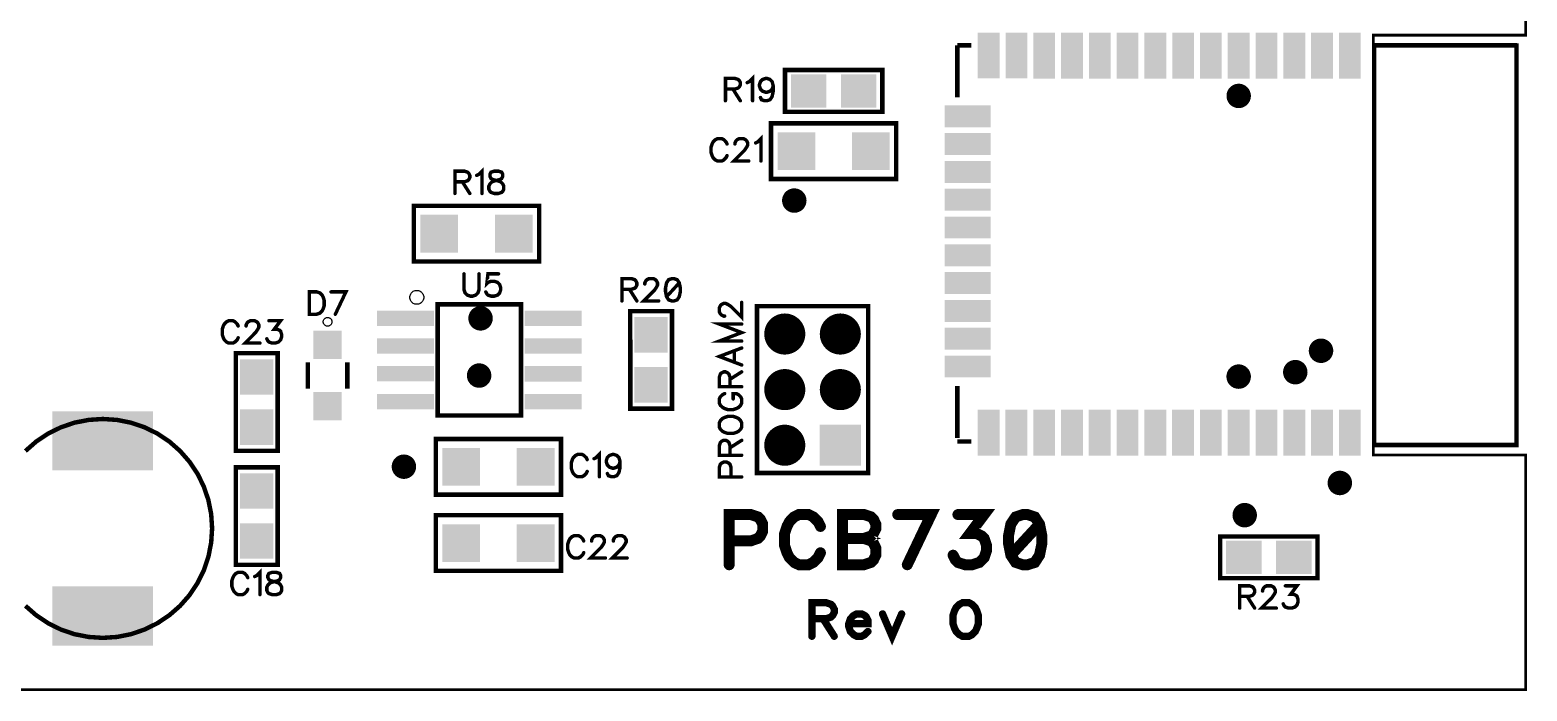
# Model space of a CAD drawing. Extents: x 0 to 5.24, y 0 to 4.77.
# Drawn here: x 2.544 to 5.239, y -0.003 to 1.186 of the extents above; entities that cross this region are included whole.
import ezdxf

# ---------------------------------------------------------------- set-up
doc = ezdxf.new("R2010")
doc.units = 0
doc.header["$MEASUREMENT"] = 0
for name, color, linetype in [('BOARD_OUTLINE', 21, 'Continuous'), ('TOP_MASK', 6, 'Continuous'), ('TOP_PASTE', 7, 'Continuous'), ('TOP_SILK', 3, 'Continuous')]:
    doc.layers.add(name, color=color, linetype=linetype)

msp = doc.modelspace()

# ---------------------------------------------------------------- linework, layer by layer
at = {"layer": 'BOARD_OUTLINE', "linetype": 'Continuous', "const_width": 0.005}
msp.add_lwpolyline([(0, 0), (5.236, 0), (5.236, 0.422), (4.962, 0.422), (4.962, 1.177), (5.236, 1.177), (5.236, 4.764), (0, 4.764), (0, 0)], dxfattribs=at)
at = {"layer": 'TOP_MASK', "linetype": 'Continuous'}
for points, const_width in [([(4.7086, 1.0678, 1), (4.7305, 1.0678, 1), (4.7086, 1.0678, 1)], 0.022), ([(3.9088, 0.8796, 1), (3.9308, 0.8796, 1), (3.9088, 0.8796, 1)], 0.022), ([(3.3442, 0.6678, 1), (3.3662, 0.6678, 1), (3.3442, 0.6678, 1)], 0.022), ([(3.8842, 0.6396, 1), (3.9211, 0.6396, 1), (3.8842, 0.6396, 1)], 0.037), ([(3.9842, 0.6396, 1), (4.0211, 0.6396, 1), (3.9842, 0.6396, 1)], 0.037), ([(4.8567, 0.6095, 1), (4.8787, 0.6095, 1), (4.8567, 0.6095, 1)], 0.022), ([(4.8104, 0.571, 1), (4.8324, 0.571, 1), (4.8104, 0.571, 1)], 0.022), ([(3.3416, 0.5649, 1), (3.3636, 0.5649, 1), (3.3416, 0.5649, 1)], 0.022), ([(3.8842, 0.5396, 1), (3.9211, 0.5396, 1), (3.8842, 0.5396, 1)], 0.037), ([(3.9842, 0.5396, 1), (4.0211, 0.5396, 1), (3.9842, 0.5396, 1)], 0.037), ([(4.7085, 0.563, 1), (4.7305, 0.563, 1), (4.7085, 0.563, 1)], 0.022), ([(3.8842, 0.4396, 1), (3.9211, 0.4396, 1), (3.8842, 0.4396, 1)], 0.037), ([(3.2063, 0.401, 1), (3.2282, 0.401, 1), (3.2063, 0.401, 1)], 0.022), ([(4.8906, 0.3717, 1), (4.9126, 0.3717, 1), (4.8906, 0.3717, 1)], 0.022), ([(4.7194, 0.3138, 1), (4.7414, 0.3138, 1), (4.7194, 0.3138, 1)], 0.022)]:
    msp.add_lwpolyline(points, format="xyb", dxfattribs=dict(at, const_width=const_width))
at = {"layer": 'TOP_MASK'}
for points in [[(4.2499, 1.1818), (4.2892, 1.1818), (4.2499, 1.0992), (4.2892, 1.0992)], [(4.2999, 1.1818), (4.3392, 1.1818), (4.2999, 1.0992), (4.3392, 1.0992)], [(4.3499, 1.1818), (4.3892, 1.1818), (4.3499, 1.0991), (4.3892, 1.0991)], [(4.3999, 1.1818), (4.4392, 1.1818), (4.3999, 1.0991), (4.4392, 1.0991)], [(4.4499, 1.1818), (4.4892, 1.1818), (4.4499, 1.0991), (4.4892, 1.0991)], [(4.4999, 1.1818), (4.5392, 1.1818), (4.4999, 1.0991), (4.5392, 1.0991)], [(4.5499, 1.1818), (4.5892, 1.1818), (4.5499, 1.0991), (4.5892, 1.0991)], [(4.5999, 1.1818), (4.6392, 1.1818), (4.5999, 1.0991), (4.6392, 1.0991)], [(4.6499, 1.1818), (4.6892, 1.1818), (4.6499, 1.0991), (4.6892, 1.0991)], [(4.6999, 1.1818), (4.7392, 1.1818), (4.6999, 1.0991), (4.7392, 1.0991)], [(4.7499, 1.1818), (4.7892, 1.1818), (4.7499, 1.0991), (4.7892, 1.0991)], [(4.7999, 1.1818), (4.8392, 1.1818), (4.7999, 1.0991), (4.8392, 1.0991)], [(4.8499, 1.1818), (4.8892, 1.1818), (4.8499, 1.0991), (4.8892, 1.0991)], [(4.8999, 1.1814), (4.9392, 1.1814), (4.8999, 1.0987), (4.9392, 1.0987)], [(3.9136, 1.1068), (3.9776, 1.1068), (3.9136, 1.0468), (3.9776, 1.0468)], [(4.0036, 1.1068), (4.0676, 1.1068), (4.0036, 1.0468), (4.0676, 1.0468)], [(4.1907, 1.0509), (4.2734, 1.0509), (4.1907, 1.0115), (4.2734, 1.0115)], [(3.8896, 1.0025), (3.9576, 1.0025), (3.8896, 0.9345), (3.9576, 0.9345)], [(4.0236, 1.0025), (4.0916, 1.0025), (4.0236, 0.9345), (4.0916, 0.9345)], [(4.1907, 1.0009), (4.2734, 1.0009), (4.1907, 0.9615), (4.2734, 0.9615)], [(4.1907, 0.9509), (4.2734, 0.9509), (4.1907, 0.9115), (4.2734, 0.9115)], [(4.1907, 0.9009), (4.2734, 0.9009), (4.1907, 0.8615), (4.2734, 0.8615)], [(3.2469, 0.8542), (3.3148, 0.8542), (3.2469, 0.7862), (3.3148, 0.7862)], [(3.3809, 0.8542), (3.4488, 0.8542), (3.3809, 0.7862), (3.4488, 0.7862)], [(4.1907, 0.8509), (4.2734, 0.8509), (4.1907, 0.8115), (4.2734, 0.8115)], [(4.1907, 0.8009), (4.2734, 0.8009), (4.1907, 0.7615), (4.2734, 0.7615)], [(4.1907, 0.7509), (4.2734, 0.7509), (4.1907, 0.7115), (4.2734, 0.7115)], [(4.1907, 0.7009), (4.2734, 0.7009), (4.1907, 0.6615), (4.2734, 0.6615)], [(3.1689, 0.6818), (3.2713, 0.6818), (3.1689, 0.6543), (3.2713, 0.6543)], [(3.4347, 0.6818), (3.537, 0.6818), (3.4347, 0.6542), (3.537, 0.6542)], [(3.6322, 0.67), (3.6922, 0.67), (3.6322, 0.6061), (3.6922, 0.6061)], [(4.1907, 0.6509), (4.2734, 0.6509), (4.1907, 0.6115), (4.2734, 0.6115)], [(3.0544, 0.6459), (3.1055, 0.6459), (3.0544, 0.5947), (3.1055, 0.5947)], [(3.1689, 0.6318), (3.2713, 0.6318), (3.1689, 0.6043), (3.2713, 0.6043)], [(3.4347, 0.6318), (3.537, 0.6318), (3.4347, 0.6042), (3.537, 0.6042)], [(2.9225, 0.5943), (2.9824, 0.5943), (2.9225, 0.5303), (2.9824, 0.5303)], [(4.1907, 0.6009), (4.2734, 0.6009), (4.1907, 0.5615), (4.2734, 0.5615)], [(3.1689, 0.5818), (3.2713, 0.5818), (3.1689, 0.5543), (3.2713, 0.5543)], [(3.4347, 0.5818), (3.537, 0.5818), (3.4347, 0.5542), (3.537, 0.5542)], [(3.6322, 0.58), (3.6922, 0.58), (3.6322, 0.5161), (3.6922, 0.5161)], [(3.0544, 0.5356), (3.1055, 0.5356), (3.0544, 0.4844), (3.1055, 0.4844)], [(3.1689, 0.5318), (3.2713, 0.5318), (3.1689, 0.5043), (3.2713, 0.5043)], [(3.4347, 0.5318), (3.537, 0.5318), (3.4347, 0.5042), (3.537, 0.5042)], [(2.5847, 0.5006), (2.7658, 0.5006), (2.5847, 0.3943), (2.7658, 0.3943)], [(2.9225, 0.5043), (2.9824, 0.5043), (2.9225, 0.4403), (2.9824, 0.4403)], [(4.2498, 0.5038), (4.2892, 0.5038), (4.2498, 0.4211), (4.2892, 0.4211)], [(4.2998, 0.5038), (4.3392, 0.5038), (4.2998, 0.4211), (4.3392, 0.4211)], [(4.3498, 0.5038), (4.3892, 0.5038), (4.3498, 0.4211), (4.3892, 0.4211)], [(4.3998, 0.5038), (4.4392, 0.5038), (4.3998, 0.4211), (4.4392, 0.4211)], [(4.4498, 0.5038), (4.4892, 0.5038), (4.4498, 0.4211), (4.4892, 0.4211)], [(4.4998, 0.5038), (4.5392, 0.5038), (4.4998, 0.4211), (4.5392, 0.4211)], [(4.5498, 0.5038), (4.5892, 0.5038), (4.5498, 0.4211), (4.5892, 0.4211)], [(4.5998, 0.5038), (4.6392, 0.5038), (4.5998, 0.4211), (4.6392, 0.4211)], [(4.6498, 0.5038), (4.6892, 0.5038), (4.6498, 0.4211), (4.6892, 0.4211)], [(4.6998, 0.5038), (4.7392, 0.5038), (4.6998, 0.4211), (4.7392, 0.4211)], [(4.7498, 0.5038), (4.7892, 0.5038), (4.7498, 0.4211), (4.7892, 0.4211)], [(4.7998, 0.5038), (4.8392, 0.5038), (4.7998, 0.4211), (4.8392, 0.4211)], [(4.8498, 0.5038), (4.8892, 0.5037), (4.8498, 0.4211), (4.8892, 0.4211)], [(4.8998, 0.5037), (4.9392, 0.5037), (4.8998, 0.4211), (4.9392, 0.4211)], [(3.9657, 0.4765), (4.0396, 0.4765), (3.9657, 0.4026), (4.0396, 0.4026)], [(3.2863, 0.4346), (3.3543, 0.4346), (3.2863, 0.3667), (3.3543, 0.3667)], [(3.4203, 0.4346), (3.4883, 0.4346), (3.4203, 0.3667), (3.4883, 0.3667)], [(2.9225, 0.3892), (2.9824, 0.3892), (2.9225, 0.3253), (2.9824, 0.3253)], [(2.9225, 0.2992), (2.9824, 0.2992), (2.9225, 0.2353), (2.9824, 0.2353)], [(3.2863, 0.2976), (3.3543, 0.2976), (3.2863, 0.2297), (3.3543, 0.2297)], [(3.4203, 0.2976), (3.4883, 0.2976), (3.4203, 0.2297), (3.4883, 0.2297)], [(4.6969, 0.2679), (4.7609, 0.2679), (4.6969, 0.208), (4.7609, 0.208)], [(4.7869, 0.2679), (4.8509, 0.2679), (4.7869, 0.208), (4.8509, 0.208)], [(2.5847, 0.1856), (2.7658, 0.1856), (2.5847, 0.0793), (2.7658, 0.0793)]]:
    msp.add_solid(points, dxfattribs=at)
at = {"layer": 'TOP_PASTE'}
for points in [[(4.2538, 1.1779), (4.2853, 1.1779), (4.2538, 1.1031), (4.2853, 1.1031)], [(4.3038, 1.1779), (4.3353, 1.1779), (4.3038, 1.1031), (4.3353, 1.1031)], [(4.3538, 1.1779), (4.3853, 1.1779), (4.3538, 1.1031), (4.3853, 1.1031)], [(4.4038, 1.1779), (4.4353, 1.1779), (4.4038, 1.1031), (4.4353, 1.1031)], [(4.4538, 1.1779), (4.4853, 1.1779), (4.4538, 1.1031), (4.4853, 1.1031)], [(4.5038, 1.1779), (4.5353, 1.1779), (4.5038, 1.1031), (4.5353, 1.1031)], [(4.5538, 1.1779), (4.5853, 1.1779), (4.5538, 1.1031), (4.5853, 1.1031)], [(4.6038, 1.1779), (4.6353, 1.1779), (4.6038, 1.1031), (4.6353, 1.1031)], [(4.6538, 1.1779), (4.6853, 1.1779), (4.6538, 1.1031), (4.6853, 1.1031)], [(4.7038, 1.1779), (4.7353, 1.1779), (4.7038, 1.1031), (4.7353, 1.1031)], [(4.7538, 1.1779), (4.7853, 1.1779), (4.7538, 1.1031), (4.7853, 1.103)], [(4.8038, 1.1778), (4.8353, 1.1778), (4.8038, 1.103), (4.8353, 1.103)], [(4.8538, 1.1778), (4.8853, 1.1778), (4.8538, 1.103), (4.8853, 1.103)], [(4.9038, 1.1774), (4.9353, 1.1774), (4.9038, 1.1026), (4.9353, 1.1026)], [(3.9176, 1.1028), (3.9736, 1.1028), (3.9176, 1.0508), (3.9736, 1.0508)], [(4.0076, 1.1028), (4.0636, 1.1028), (4.0076, 1.0508), (4.0636, 1.0508)], [(4.1947, 1.047), (4.2695, 1.047), (4.1947, 1.0155), (4.2695, 1.0155)], [(3.8936, 0.9985), (3.9536, 0.9985), (3.8936, 0.9385), (3.9536, 0.9385)], [(4.0276, 0.9985), (4.0876, 0.9985), (4.0276, 0.9385), (4.0876, 0.9385)], [(4.1946, 0.997), (4.2694, 0.997), (4.1946, 0.9655), (4.2694, 0.9655)], [(4.1946, 0.947), (4.2694, 0.947), (4.1946, 0.9155), (4.2694, 0.9155)], [(4.1946, 0.897), (4.2694, 0.897), (4.1946, 0.8655), (4.2694, 0.8655)], [(3.2508, 0.8502), (3.3109, 0.8502), (3.2508, 0.7902), (3.3109, 0.7902)], [(3.3848, 0.8502), (3.4449, 0.8502), (3.3848, 0.7902), (3.4449, 0.7902)], [(4.1946, 0.847), (4.2694, 0.847), (4.1946, 0.8155), (4.2694, 0.8155)], [(4.1946, 0.797), (4.2694, 0.797), (4.1946, 0.7655), (4.2694, 0.7655)], [(4.1946, 0.747), (4.2694, 0.747), (4.1946, 0.7155), (4.2694, 0.7155)], [(3.1729, 0.6779), (3.2673, 0.6779), (3.1729, 0.6582), (3.2673, 0.6582)], [(3.4386, 0.6779), (3.5331, 0.6779), (3.4386, 0.6582), (3.5331, 0.6582)], [(4.1946, 0.697), (4.2694, 0.697), (4.1946, 0.6655), (4.2694, 0.6655)], [(3.6362, 0.6661), (3.6882, 0.6661), (3.6362, 0.61), (3.6882, 0.61)], [(4.1946, 0.647), (4.2694, 0.647), (4.1946, 0.6155), (4.2694, 0.6155)], [(3.0583, 0.6419), (3.1016, 0.6419), (3.0583, 0.5986), (3.1016, 0.5986)], [(3.1729, 0.6279), (3.2673, 0.6279), (3.1728, 0.6082), (3.2673, 0.6082)], [(3.4386, 0.6279), (3.5331, 0.6279), (3.4386, 0.6082), (3.5331, 0.6082)], [(4.1946, 0.597), (4.2694, 0.597), (4.1946, 0.5655), (4.2694, 0.5655)], [(2.9264, 0.5903), (2.9785, 0.5903), (2.9264, 0.5343), (2.9785, 0.5343)], [(3.1728, 0.5779), (3.2673, 0.5779), (3.1728, 0.5582), (3.2673, 0.5582)], [(3.4386, 0.5779), (3.5331, 0.5779), (3.4386, 0.5582), (3.5331, 0.5582)], [(3.6362, 0.5761), (3.6882, 0.5761), (3.6362, 0.52), (3.6882, 0.52)], [(3.0583, 0.5317), (3.1016, 0.5317), (3.0583, 0.4884), (3.1016, 0.4884)], [(3.1728, 0.5279), (3.2673, 0.5279), (3.1728, 0.5082), (3.2673, 0.5082)], [(3.4386, 0.5279), (3.5331, 0.5279), (3.4386, 0.5082), (3.5331, 0.5082)], [(2.5887, 0.4967), (2.7619, 0.4967), (2.5887, 0.3982), (2.7619, 0.3982)], [(2.9264, 0.5003), (2.9785, 0.5003), (2.9264, 0.4443), (2.9785, 0.4443)], [(4.2538, 0.4999), (4.2853, 0.4999), (4.2538, 0.4251), (4.2853, 0.4251)], [(4.3038, 0.4999), (4.3353, 0.4999), (4.3038, 0.4251), (4.3353, 0.4251)], [(4.3538, 0.4999), (4.3853, 0.4999), (4.3538, 0.4251), (4.3853, 0.4251)], [(4.4038, 0.4999), (4.4353, 0.4999), (4.4038, 0.4251), (4.4353, 0.425)], [(4.4538, 0.4998), (4.4853, 0.4998), (4.4538, 0.425), (4.4853, 0.425)], [(4.5038, 0.4998), (4.5353, 0.4998), (4.5038, 0.425), (4.5353, 0.425)], [(4.5538, 0.4998), (4.5853, 0.4998), (4.5538, 0.425), (4.5853, 0.425)], [(4.6038, 0.4998), (4.6353, 0.4998), (4.6038, 0.425), (4.6353, 0.425)], [(4.6538, 0.4998), (4.6853, 0.4998), (4.6538, 0.425), (4.6853, 0.425)], [(4.7038, 0.4998), (4.7353, 0.4998), (4.7038, 0.425), (4.7353, 0.425)], [(4.7538, 0.4998), (4.7853, 0.4998), (4.7538, 0.425), (4.7853, 0.425)], [(4.8038, 0.4998), (4.8353, 0.4998), (4.8038, 0.425), (4.8353, 0.425)], [(4.8538, 0.4998), (4.8853, 0.4998), (4.8538, 0.425), (4.8853, 0.425)], [(4.9038, 0.4998), (4.9353, 0.4998), (4.9038, 0.425), (4.9353, 0.425)], [(3.2903, 0.4307), (3.3503, 0.4307), (3.2903, 0.3706), (3.3503, 0.3706)], [(3.4243, 0.4307), (3.4843, 0.4307), (3.4243, 0.3706), (3.4843, 0.3706)], [(2.9264, 0.3853), (2.9785, 0.3853), (2.9264, 0.3292), (2.9785, 0.3292)], [(2.9264, 0.2953), (2.9785, 0.2953), (2.9264, 0.2392), (2.9785, 0.2392)], [(3.2903, 0.2937), (3.3503, 0.2937), (3.2903, 0.2336), (3.3503, 0.2336)], [(3.4243, 0.2937), (3.4843, 0.2937), (3.4243, 0.2336), (3.4843, 0.2336)], [(4.7009, 0.264), (4.7569, 0.264), (4.7009, 0.2119), (4.7569, 0.2119)], [(4.7909, 0.264), (4.8469, 0.264), (4.7909, 0.2119), (4.8469, 0.2119)], [(2.5887, 0.1817), (2.7619, 0.1817), (2.5887, 0.0833), (2.7619, 0.0833)]]:
    msp.add_solid(points, dxfattribs=at)
at = {"layer": 'TOP_SILK', "linetype": 'Continuous'}
for points, const_width in [([(4.2383, 1.1588), (4.2133, 1.1588)], 0.008), ([(4.2133, 1.1588), (4.2133, 1.0651)], 0.008), ([(5.2195, 1.1587), (4.9632, 1.1588), (4.9632, 0.4401), (5.2195, 0.44), (5.2195, 1.1587)], 0.008), ([(3.835, 1.0916), (3.8389, 1.0936), (3.8446, 1.0993), (3.8446, 1.0591)], 0.0062), ([(4.0782, 1.0392), (4.0782, 1.1144), (3.903, 1.1144), (3.903, 1.0392), (4.0782, 1.0392)], 0.008), ([(3.7959, 1.0802), (3.8131, 1.0802), (3.8189, 1.0821), (3.8208, 1.084), (3.8227, 1.0878), (3.8227, 1.0917), (3.8208, 1.0955), (3.8189, 1.0974), (3.8131, 1.0993), (3.7959, 1.0993), (3.7959, 1.0591)], 0.0062), ([(3.8093, 1.0802), (3.8227, 1.0591)], 0.0062), ([(3.8819, 1.0859), (3.8799, 1.0802), (3.8761, 1.0763), (3.8704, 1.0744), (3.8685, 1.0744), (3.8627, 1.0763), (3.8589, 1.0802), (3.857, 1.0859), (3.857, 1.0878), (3.8589, 1.0936), (3.8627, 1.0974), (3.8685, 1.0993), (3.8704, 1.0993), (3.8761, 1.0974), (3.8799, 1.0936), (3.8819, 1.0859), (3.8819, 1.0763), (3.8799, 1.0668), (3.8761, 1.061), (3.8704, 1.0591), (3.8666, 1.0591), (3.8608, 1.061), (3.8589, 1.0649)], 0.0062), ([(3.8502, 0.9833), (3.8541, 0.9852), (3.8598, 0.991), (3.8598, 0.9508)], 0.0062), ([(4.1033, 0.9184), (4.1033, 1.0186), (3.8779, 1.0186), (3.8779, 0.9184), (4.1033, 0.9184)], 0.008), ([(3.7987, 0.9814), (3.7968, 0.9852), (3.793, 0.9891), (3.7892, 0.991), (3.7815, 0.991), (3.7777, 0.9891), (3.7739, 0.9852), (3.7719, 0.9814), (3.77, 0.9757), (3.77, 0.9661), (3.7719, 0.9604), (3.7739, 0.9565), (3.7777, 0.9527), (3.7815, 0.9508), (3.7892, 0.9508), (3.793, 0.9527), (3.7968, 0.9566), (3.7987, 0.9604)], 0.0062), ([(3.813, 0.9814), (3.813, 0.9833), (3.8149, 0.9871), (3.8168, 0.989), (3.8207, 0.991), (3.8283, 0.991), (3.8321, 0.989), (3.834, 0.9871), (3.836, 0.9833), (3.836, 0.9795), (3.834, 0.9757), (3.8302, 0.9699), (3.8111, 0.9508), (3.8379, 0.9508)], 0.0062), ([(3.309, 0.9134), (3.3262, 0.9134), (3.332, 0.9153), (3.3339, 0.9172), (3.3358, 0.9211), (3.3358, 0.9249), (3.3339, 0.9287), (3.332, 0.9306), (3.3262, 0.9325), (3.309, 0.9325), (3.309, 0.8924)], 0.0062), ([(3.3224, 0.9134), (3.3358, 0.8924)], 0.0062), ([(3.3482, 0.9249), (3.352, 0.9268), (3.3578, 0.9325), (3.3578, 0.8924)], 0.0062), ([(3.3797, 0.9325), (3.374, 0.9306), (3.372, 0.9268), (3.372, 0.923), (3.374, 0.9191), (3.3778, 0.9172), (3.3854, 0.9153), (3.3912, 0.9134), (3.395, 0.9096), (3.3969, 0.9058), (3.3969, 0.9), (3.395, 0.8962), (3.3931, 0.8943), (3.3873, 0.8924), (3.3797, 0.8924), (3.374, 0.8943), (3.372, 0.8962), (3.3701, 0.9), (3.3701, 0.9058), (3.372, 0.9096), (3.3759, 0.9134), (3.3816, 0.9153), (3.3892, 0.9172), (3.3931, 0.9191), (3.395, 0.923), (3.395, 0.9268), (3.3931, 0.9306), (3.3873, 0.9325), (3.3797, 0.9325)], 0.0062), ([(3.4605, 0.7701), (3.4605, 0.8703), (3.2352, 0.8703), (3.2352, 0.7701), (3.4605, 0.7701)], 0.008), ([(3.3255, 0.7479), (3.3255, 0.7192), (3.3274, 0.7135), (3.3312, 0.7096), (3.337, 0.7077), (3.3408, 0.7077), (3.3465, 0.7096), (3.3504, 0.7134), (3.3523, 0.7192), (3.3523, 0.7479)], 0.0062), ([(3.3876, 0.7478), (3.3685, 0.7478), (3.3666, 0.7306), (3.3685, 0.7325), (3.3742, 0.7345), (3.3799, 0.7345), (3.3857, 0.7325), (3.3895, 0.7287), (3.3914, 0.723), (3.3914, 0.7192), (3.3895, 0.7134), (3.3857, 0.7096), (3.3799, 0.7077), (3.3742, 0.7077), (3.3685, 0.7096), (3.3666, 0.7115), (3.3646, 0.7153)], 0.0062), ([(3.6097, 0.7201), (3.6269, 0.7201), (3.6326, 0.722), (3.6346, 0.7239), (3.6365, 0.7277), (3.6365, 0.7316), (3.6346, 0.7354), (3.6326, 0.7373), (3.6269, 0.7392), (3.6097, 0.7392), (3.6097, 0.6991)], 0.0062), ([(3.6508, 0.7296), (3.6508, 0.7316), (3.6527, 0.7354), (3.6546, 0.7373), (3.6584, 0.7392), (3.6661, 0.7392), (3.6699, 0.7373), (3.6718, 0.7354), (3.6737, 0.7316), (3.6737, 0.7277), (3.6718, 0.7239), (3.668, 0.7182), (3.6488, 0.6991), (3.6756, 0.6991)], 0.0062), ([(3.6995, 0.7392), (3.6937, 0.7373), (3.6899, 0.7316), (3.688, 0.722), (3.688, 0.7163), (3.6899, 0.7067), (3.6937, 0.701), (3.6995, 0.6991), (3.7033, 0.6991), (3.709, 0.701), (3.7128, 0.7067), (3.7148, 0.7163), (3.7148, 0.722), (3.7128, 0.7316), (3.709, 0.7373), (3.7033, 0.7392), (3.6995, 0.7392)], 0.0062), ([(3.7128, 0.7316), (3.6899, 0.7067)], 0.0062), ([(3.047, 0.7154), (3.047, 0.6752), (3.0604, 0.6752), (3.0661, 0.6772), (3.07, 0.681), (3.0719, 0.6848), (3.0738, 0.6905), (3.0738, 0.7001), (3.0719, 0.7059), (3.07, 0.7097), (3.0661, 0.7135), (3.0604, 0.7154), (3.047, 0.7154)], 0.0062), ([(3.0938, 0.6752), (3.1129, 0.7154), (3.0861, 0.7154)], 0.0062), ([(3.6231, 0.7201), (3.6365, 0.6991)], 0.0062), ([(3.278, 0.693), (3.278, 0.493), (3.4279, 0.493), (3.428, 0.693), (3.278, 0.693)], 0.008), ([(3.6247, 0.5054), (3.6998, 0.5054), (3.6998, 0.6807), (3.6246, 0.6807), (3.6247, 0.5054)], 0.008), ([(3.7945, 0.6718), (3.7926, 0.6718), (3.7888, 0.6737), (3.7869, 0.6756), (3.785, 0.6794), (3.785, 0.6871), (3.7869, 0.6909), (3.7888, 0.6928), (3.7926, 0.6947), (3.7964, 0.6947), (3.8003, 0.6928), (3.806, 0.689), (3.8251, 0.6698), (3.8251, 0.6966)], 0.0062), ([(3.8527, 0.3896), (4.0527, 0.3896), (4.0527, 0.6896), (3.8527, 0.6896), (3.8527, 0.3896)], 0.008), ([(2.919, 0.654), (2.9171, 0.6578), (2.9133, 0.6616), (2.9095, 0.6635), (2.9018, 0.6635), (2.898, 0.6616), (2.8942, 0.6578), (2.8922, 0.654), (2.8903, 0.6482), (2.8903, 0.6386), (2.8922, 0.6329), (2.8942, 0.6291), (2.898, 0.6253), (2.9018, 0.6233), (2.9095, 0.6233), (2.9133, 0.6253), (2.9171, 0.6291), (2.919, 0.6329)], 0.0062), ([(2.9333, 0.6539), (2.9333, 0.6558), (2.9352, 0.6597), (2.9371, 0.6616), (2.941, 0.6635), (2.9486, 0.6635), (2.9524, 0.6616), (2.9543, 0.6597), (2.9562, 0.6558), (2.9562, 0.652), (2.9543, 0.6482), (2.9505, 0.6425), (2.9314, 0.6233), (2.9582, 0.6233)], 0.0062), ([(2.9743, 0.6635), (2.9954, 0.6635), (2.9839, 0.6482), (2.9896, 0.6482), (2.9935, 0.6463), (2.9954, 0.6444), (2.9973, 0.6386), (2.9973, 0.6348), (2.9954, 0.6291), (2.9915, 0.6252), (2.9858, 0.6233), (2.9801, 0.6233), (2.9743, 0.6252), (2.9724, 0.6272), (2.9705, 0.631)], 0.0062), ([(3.8251, 0.6575), (3.7849, 0.6575), (3.8251, 0.6422), (3.7849, 0.6269), (3.8251, 0.6269)], 0.0062), ([(2.9149, 0.4297), (2.99, 0.4297), (2.99, 0.605), (2.9149, 0.605), (2.9149, 0.4297)], 0.008), ([(3.0445, 0.5888), (3.0445, 0.5415)], 0.008), ([(3.1154, 0.5888), (3.1154, 0.5415)], 0.008), ([(3.8251, 0.6145), (3.7849, 0.5992), (3.8251, 0.5839)], 0.0062), ([(3.8117, 0.5896), (3.8117, 0.6088)], 0.0062), ([(3.8041, 0.5448), (3.8041, 0.562), (3.8021, 0.5677), (3.8002, 0.5696), (3.7964, 0.5715), (3.7926, 0.5715), (3.7888, 0.5696), (3.7868, 0.5677), (3.7849, 0.562), (3.7849, 0.5448), (3.8251, 0.5448)], 0.0062), ([(3.8041, 0.5582), (3.8251, 0.5716)], 0.0062), ([(4.2133, 0.4526), (4.2133, 0.5464)], 0.008), ([(3.7945, 0.5324), (3.7907, 0.5305), (3.7868, 0.5267), (3.7849, 0.5229), (3.7849, 0.5152), (3.7868, 0.5114), (3.7907, 0.5076), (3.7945, 0.5056), (3.8002, 0.5037), (3.8098, 0.5037), (3.8155, 0.5056), (3.8194, 0.5076), (3.8232, 0.5114), (3.8251, 0.5152), (3.8251, 0.5229), (3.8232, 0.5267), (3.8194, 0.5305), (3.8155, 0.5324), (3.8098, 0.5324), (3.8098, 0.5229)], 0.0062), ([(2.5361, 0.4292), (2.5554, 0.4461), (2.5768, 0.4604), (2.5999, 0.4718), (2.6243, 0.4801), (2.6496, 0.4851), (2.6753, 0.4868), (2.701, 0.4851), (2.7262, 0.4801), (2.7506, 0.4718), (2.7737, 0.4605), (2.7951, 0.4462), (2.8145, 0.4292), (2.8314, 0.4098), (2.8458, 0.3884), (2.8571, 0.3653), (2.8654, 0.3409), (2.8704, 0.3157), (2.8721, 0.29), (2.8721, 0.29), (2.8704, 0.2643), (2.8654, 0.239), (2.8572, 0.2146), (2.8458, 0.1916), (2.8315, 0.1701), (2.8145, 0.1508), (2.7951, 0.1338), (2.7737, 0.1195), (2.7506, 0.1081), (2.7262, 0.0998), (2.701, 0.0948), (2.6753, 0.0931), (2.6496, 0.0948), (2.6243, 0.0998), (2.6, 0.1081), (2.5769, 0.1195), (2.5555, 0.1338), (2.5361, 0.1508)], 0.008), ([(3.7849, 0.4723), (3.7868, 0.4684), (3.7907, 0.4646), (3.7945, 0.4627), (3.8002, 0.4608), (3.8098, 0.4608), (3.8155, 0.4627), (3.8194, 0.4646), (3.8232, 0.4684), (3.8251, 0.4723), (3.8251, 0.4799), (3.8232, 0.4837), (3.8194, 0.4876), (3.8155, 0.4895), (3.8098, 0.4914), (3.8002, 0.4914), (3.7945, 0.4895), (3.7907, 0.4876), (3.7868, 0.4837), (3.7849, 0.4799), (3.7849, 0.4723)], 0.0062), ([(3.2746, 0.4507), (3.2746, 0.3506), (3.5, 0.3506), (3.5, 0.4507), (3.2746, 0.4507)], 0.008), ([(3.8041, 0.4216), (3.8041, 0.4388), (3.8021, 0.4446), (3.8002, 0.4465), (3.7964, 0.4484), (3.7926, 0.4484), (3.7888, 0.4465), (3.7868, 0.4446), (3.7849, 0.4388), (3.7849, 0.4216), (3.8251, 0.4216)], 0.0062), ([(3.8041, 0.435), (3.8251, 0.4484)], 0.0062), ([(4.2133, 0.4463), (4.2382, 0.4463)], 0.008), ([(3.5471, 0.4136), (3.5452, 0.4174), (3.5413, 0.4212), (3.5375, 0.4231), (3.5299, 0.4231), (3.5261, 0.4212), (3.5222, 0.4174), (3.5203, 0.4136), (3.5184, 0.4078), (3.5184, 0.3982), (3.5203, 0.3925), (3.5222, 0.3887), (3.5261, 0.3849), (3.5299, 0.3829), (3.5375, 0.3829), (3.5414, 0.3849), (3.5452, 0.3887), (3.5471, 0.3925)], 0.0062), ([(3.5594, 0.4154), (3.5633, 0.4174), (3.569, 0.4231), (3.569, 0.3829)], 0.0062), ([(3.6063, 0.4097), (3.6043, 0.404), (3.6005, 0.4001), (3.5948, 0.3982), (3.5929, 0.3982), (3.5871, 0.4001), (3.5833, 0.404), (3.5814, 0.4097), (3.5814, 0.4116), (3.5833, 0.4174), (3.5871, 0.4212), (3.5929, 0.4231), (3.5948, 0.4231), (3.6005, 0.4212), (3.6043, 0.4174), (3.6063, 0.4097), (3.6063, 0.4001), (3.6043, 0.3906), (3.6005, 0.3849), (3.5948, 0.3829), (3.591, 0.3829), (3.5852, 0.3848), (3.5833, 0.3887)], 0.0062), ([(3.806, 0.3825), (3.806, 0.3997), (3.8041, 0.4054), (3.8021, 0.4074), (3.7983, 0.4093), (3.7926, 0.4093), (3.7888, 0.4074), (3.7868, 0.4054), (3.7849, 0.3997), (3.7849, 0.3825), (3.8251, 0.3825)], 0.0062), ([(2.99, 0.3999), (2.9149, 0.3999), (2.9149, 0.2246), (2.99, 0.2246), (2.99, 0.3999)], 0.008), ([(3.8027, 0.2676), (3.8415, 0.2676), (3.8543, 0.2719), (3.8587, 0.2763), (3.8629, 0.2849), (3.8629, 0.2978), (3.8587, 0.3063), (3.8543, 0.3107), (3.8415, 0.315), (3.8027, 0.315), (3.8027, 0.2246)], 0.0197), ([(3.9669, 0.2935), (3.9626, 0.3021), (3.9539, 0.3107), (3.9454, 0.315), (3.9282, 0.315), (3.9195, 0.3107), (3.911, 0.3021), (3.9066, 0.2935), (3.9023, 0.2806), (3.9023, 0.259), (3.9066, 0.2462), (3.911, 0.2375), (3.9195, 0.2289), (3.9282, 0.2246), (3.9454, 0.2246), (3.9539, 0.2289), (3.9626, 0.2375), (3.9669, 0.2462)], 0.0197), ([(4.0063, 0.315), (4.0063, 0.2246), (4.045, 0.2246), (4.058, 0.2289), (4.0623, 0.2332), (4.0665, 0.2418), (4.0665, 0.2547), (4.0623, 0.2634), (4.058, 0.2676), (4.045, 0.2719), (4.058, 0.2763), (4.0623, 0.2806), (4.0665, 0.2891), (4.0665, 0.2978), (4.0623, 0.3063), (4.058, 0.3107), (4.045, 0.315), (4.0063, 0.315)], 0.0197), ([(4.1231, 0.2246), (4.1662, 0.3149), (4.1059, 0.3149)], 0.0197), ([(4.2142, 0.3149), (4.2615, 0.3149), (4.2357, 0.2805), (4.2486, 0.2805), (4.2572, 0.2762), (4.2615, 0.2719), (4.2659, 0.259), (4.2659, 0.2504), (4.2615, 0.2375), (4.2529, 0.2288), (4.24, 0.2246), (4.2271, 0.2246), (4.2142, 0.2288), (4.2099, 0.2332), (4.2056, 0.2418)], 0.0197), ([(4.3311, 0.3149), (4.3182, 0.3106), (4.3095, 0.2977), (4.3052, 0.2762), (4.3052, 0.2633), (4.3095, 0.2418), (4.3182, 0.2288), (4.3311, 0.2246), (4.3396, 0.2246), (4.3526, 0.2288), (4.3611, 0.2418), (4.3655, 0.2633), (4.3655, 0.2762), (4.3611, 0.2977), (4.3526, 0.3106), (4.3396, 0.3149), (4.3311, 0.3149)], 0.0197), ([(3.2746, 0.3137), (3.2746, 0.2136), (3.5, 0.2136), (3.5, 0.3137), (3.2746, 0.3137)], 0.008), ([(4.3611, 0.2977), (4.3095, 0.2418)], 0.0197), ([(3.5408, 0.2674), (3.5389, 0.2712), (3.535, 0.2751), (3.5312, 0.277), (3.5236, 0.277), (3.5197, 0.2751), (3.5159, 0.2712), (3.514, 0.2674), (3.5121, 0.2617), (3.5121, 0.2521), (3.514, 0.2464), (3.5159, 0.2425), (3.5197, 0.2387), (3.5236, 0.2368), (3.5312, 0.2368), (3.535, 0.2387), (3.5389, 0.2425), (3.5408, 0.2464)], 0.0062), ([(3.5551, 0.2674), (3.5551, 0.2693), (3.557, 0.2731), (3.5589, 0.275), (3.5627, 0.2769), (3.5704, 0.2769), (3.5742, 0.275), (3.5761, 0.2731), (3.578, 0.2693), (3.578, 0.2655), (3.5761, 0.2616), (3.5723, 0.2559), (3.5531, 0.2368), (3.5799, 0.2368)], 0.0062), ([(3.5942, 0.2674), (3.5942, 0.2693), (3.5961, 0.2731), (3.598, 0.275), (3.6019, 0.2769), (3.6095, 0.2769), (3.6133, 0.275), (3.6152, 0.2731), (3.6172, 0.2693), (3.6172, 0.2655), (3.6152, 0.2616), (3.6114, 0.2559), (3.5923, 0.2368), (3.6191, 0.2368)], 0.0062), ([(4.0063, 0.2719), (4.045, 0.2719)], 0.0197), ([(4.6863, 0.2755), (4.6863, 0.2004), (4.8615, 0.2004), (4.8615, 0.2755), (4.6863, 0.2755)], 0.008), ([(2.9486, 0.2034), (2.9524, 0.2053), (2.9582, 0.211), (2.9582, 0.1709)], 0.0062), ([(2.9363, 0.2015), (2.9343, 0.2053), (2.9305, 0.2092), (2.9267, 0.2111), (2.9191, 0.2111), (2.9152, 0.2092), (2.9114, 0.2053), (2.9095, 0.2015), (2.9076, 0.1958), (2.9076, 0.1862), (2.9095, 0.1805), (2.9114, 0.1766), (2.9152, 0.1728), (2.9191, 0.1709), (2.9267, 0.1709), (2.9305, 0.1728), (2.9343, 0.1766), (2.9363, 0.1805)], 0.0062), ([(2.9801, 0.211), (2.9744, 0.2091), (2.9724, 0.2053), (2.9724, 0.2015), (2.9744, 0.1977), (2.9782, 0.1957), (2.9858, 0.1938), (2.9916, 0.1919), (2.9954, 0.1881), (2.9973, 0.1843), (2.9973, 0.1785), (2.9954, 0.1747), (2.9935, 0.1728), (2.9877, 0.1709), (2.9801, 0.1709), (2.9744, 0.1728), (2.9724, 0.1747), (2.9705, 0.1785), (2.9705, 0.1843), (2.9724, 0.1881), (2.9763, 0.1919), (2.982, 0.1938), (2.9896, 0.1957), (2.9935, 0.1977), (2.9954, 0.2015), (2.9954, 0.2053), (2.9935, 0.2091), (2.9877, 0.211), (2.9801, 0.211)], 0.0062), ([(4.7214, 0.1677), (4.7386, 0.1677), (4.7443, 0.1696), (4.7463, 0.1715), (4.7482, 0.1753), (4.7482, 0.1792), (4.7463, 0.183), (4.7443, 0.1849), (4.7386, 0.1868), (4.7214, 0.1868), (4.7214, 0.1467)], 0.0062), ([(4.7625, 0.1773), (4.7625, 0.1792), (4.7644, 0.183), (4.7663, 0.1849), (4.7701, 0.1868), (4.7777, 0.1868), (4.7816, 0.1849), (4.7835, 0.183), (4.7854, 0.1792), (4.7854, 0.1754), (4.7835, 0.1715), (4.7797, 0.1658), (4.7605, 0.1467), (4.7873, 0.1467)], 0.0062), ([(4.8035, 0.1868), (4.8245, 0.1868), (4.813, 0.1715), (4.8188, 0.1715), (4.8226, 0.1696), (4.8245, 0.1677), (4.8264, 0.162), (4.8264, 0.1582), (4.8245, 0.1524), (4.8207, 0.1486), (4.815, 0.1467), (4.8092, 0.1467), (4.8035, 0.1486), (4.8016, 0.1505), (4.7997, 0.1543)], 0.0062), ([(3.9515, 0.1275), (3.9773, 0.1275), (3.9859, 0.1305), (3.9888, 0.1333), (3.9917, 0.139), (3.9917, 0.1448), (3.9888, 0.1505), (3.9859, 0.1534), (3.9773, 0.1563), (3.9515, 0.1563), (3.9515, 0.096)], 0.0131), ([(4.2225, 0.1563), (4.2168, 0.1534), (4.2111, 0.1476), (4.2081, 0.1419), (4.2053, 0.1333), (4.2053, 0.1189), (4.2081, 0.1104), (4.2111, 0.1046), (4.2168, 0.0989), (4.2225, 0.096), (4.234, 0.096), (4.2397, 0.0989), (4.2455, 0.1046), (4.2483, 0.1104), (4.2512, 0.1189), (4.2512, 0.1333), (4.2483, 0.1419), (4.2455, 0.1476), (4.2397, 0.1534), (4.234, 0.1563), (4.2225, 0.1563)], 0.0131), ([(4.7348, 0.1677), (4.7482, 0.1467)], 0.0062), ([(4.0179, 0.1189), (4.0523, 0.1189), (4.0523, 0.1247), (4.0495, 0.1305), (4.0466, 0.1333), (4.0409, 0.1362), (4.0322, 0.1362), (4.0265, 0.1333), (4.0208, 0.1275), (4.0179, 0.1189), (4.0179, 0.1132), (4.0208, 0.1046), (4.0265, 0.0989), (4.0322, 0.096), (4.0409, 0.096), (4.0466, 0.0989), (4.0523, 0.1046)], 0.0131), ([(4.0786, 0.1362), (4.0958, 0.096), (4.113, 0.1362)], 0.0131), ([(3.9716, 0.1275), (3.9917, 0.096)], 0.0131)]:
    msp.add_lwpolyline(points, dxfattribs=dict(at, const_width=const_width))
for points, const_width in [([(3.7944, 1.0802, 1), (3.7974, 1.0802, 1), (3.7944, 1.0802, 1)], 0.0031), ([(3.8078, 1.0802, 1), (3.8108, 1.0802, 1), (3.8078, 1.0802, 1)], 0.0031), ([(3.8335, 1.0916, 1), (3.8366, 1.0916, 1), (3.8335, 1.0916, 1)], 0.0031), ([(3.8803, 1.0859, 1), (3.8834, 1.0859, 1), (3.8803, 1.0859, 1)], 0.0031), ([(3.7944, 1.0591, 1), (3.7974, 1.0591, 1), (3.7944, 1.0591, 1)], 0.0031), ([(3.8212, 1.0591, 1), (3.8242, 1.0591, 1), (3.8212, 1.0591, 1)], 0.0031), ([(3.8431, 1.0591, 1), (3.8462, 1.0591, 1), (3.8431, 1.0591, 1)], 0.0031), ([(3.8574, 1.0649, 1), (3.8605, 1.0649, 1), (3.8574, 1.0649, 1)], 0.0031), ([(3.7972, 0.9814, 1), (3.8003, 0.9814, 1), (3.7972, 0.9814, 1)], 0.0031), ([(3.8115, 0.9814, 1), (3.8145, 0.9814, 1), (3.8115, 0.9814, 1)], 0.0031), ([(3.8487, 0.9833, 1), (3.8517, 0.9833, 1), (3.8487, 0.9833, 1)], 0.0031), ([(3.7972, 0.9604, 1), (3.8003, 0.9604, 1), (3.7972, 0.9604, 1)], 0.0031), ([(3.8363, 0.9508, 1), (3.8394, 0.9508, 1), (3.8363, 0.9508, 1)], 0.0031), ([(3.8583, 0.9508, 1), (3.8613, 0.9508, 1), (3.8583, 0.9508, 1)], 0.0031), ([(3.3075, 0.9134, 1), (3.3106, 0.9134, 1), (3.3075, 0.9134, 1)], 0.0031), ([(3.3209, 0.9134, 1), (3.324, 0.9134, 1), (3.3209, 0.9134, 1)], 0.0031), ([(3.3467, 0.9249, 1), (3.3497, 0.9249, 1), (3.3467, 0.9249, 1)], 0.0031), ([(3.3781, 0.9325, 1), (3.3812, 0.9325, 1), (3.3781, 0.9325, 1)], 0.0031), ([(3.3075, 0.8924, 1), (3.3106, 0.8924, 1), (3.3075, 0.8924, 1)], 0.0031), ([(3.3343, 0.8924, 1), (3.3374, 0.8924, 1), (3.3343, 0.8924, 1)], 0.0031), ([(3.3562, 0.8924, 1), (3.3593, 0.8924, 1), (3.3562, 0.8924, 1)], 0.0031), ([(3.324, 0.7479, 1), (3.327, 0.7479, 1), (3.324, 0.7479, 1)], 0.0031), ([(3.3508, 0.7479, 1), (3.3538, 0.7479, 1), (3.3508, 0.7479, 1)], 0.0031), ([(3.3861, 0.7478, 1), (3.3891, 0.7478, 1), (3.3861, 0.7478, 1)], 0.0031), ([(3.6492, 0.7296, 1), (3.6523, 0.7296, 1), (3.6492, 0.7296, 1)], 0.0031), ([(3.6979, 0.7392, 1), (3.701, 0.7392, 1), (3.6979, 0.7392, 1)], 0.0031), ([(3.7113, 0.7316, 1), (3.7144, 0.7316, 1), (3.7113, 0.7316, 1)], 0.0031), ([(3.0454, 0.7154, 1), (3.0485, 0.7154, 1), (3.0454, 0.7154, 1)], 0.0031), ([(3.0846, 0.7154, 1), (3.0877, 0.7154, 1), (3.0846, 0.7154, 1)], 0.0031), ([(3.3631, 0.7153, 1), (3.3662, 0.7153, 1), (3.3631, 0.7153, 1)], 0.0031), ([(3.6081, 0.7201, 1), (3.6112, 0.7201, 1), (3.6081, 0.7201, 1)], 0.0031), ([(3.6081, 0.6991, 1), (3.6112, 0.6991, 1), (3.6081, 0.6991, 1)], 0.0031), ([(3.6215, 0.7201, 1), (3.6246, 0.7201, 1), (3.6215, 0.7201, 1)], 0.0031), ([(3.6349, 0.6991, 1), (3.638, 0.6991, 1), (3.6349, 0.6991, 1)], 0.0031), ([(3.6741, 0.6991, 1), (3.6772, 0.6991, 1), (3.6741, 0.6991, 1)], 0.0031), ([(3.6883, 0.7067, 1), (3.6914, 0.7067, 1), (3.6883, 0.7067, 1)], 0.0031), ([(3.0922, 0.6752, 1), (3.0953, 0.6752, 1), (3.0922, 0.6752, 1)], 0.0031), ([(3.793, 0.6718, 1), (3.7961, 0.6718, 1), (3.793, 0.6718, 1)], 0.0031), ([(3.8236, 0.6966, 1), (3.8266, 0.6966, 1), (3.8236, 0.6966, 1)], 0.0031), ([(2.9175, 0.654, 1), (2.9205, 0.654, 1), (2.9175, 0.654, 1)], 0.0031), ([(2.9318, 0.6539, 1), (2.9348, 0.6539, 1), (2.9318, 0.6539, 1)], 0.0031), ([(2.9728, 0.6635, 1), (2.9759, 0.6635, 1), (2.9728, 0.6635, 1)], 0.0031), ([(3.8236, 0.6575, 1), (3.8267, 0.6575, 1), (3.8236, 0.6575, 1)], 0.0031), ([(2.9175, 0.6329, 1), (2.9205, 0.6329, 1), (2.9175, 0.6329, 1)], 0.0031), ([(2.9566, 0.6233, 1), (2.9597, 0.6233, 1), (2.9566, 0.6233, 1)], 0.0031), ([(2.969, 0.631, 1), (2.972, 0.631, 1), (2.969, 0.631, 1)], 0.0031), ([(3.8236, 0.6269, 1), (3.8267, 0.6269, 1), (3.8236, 0.6269, 1)], 0.0031), ([(3.8102, 0.6088, 1), (3.8133, 0.6088, 1), (3.8102, 0.6088, 1)], 0.0031), ([(3.8236, 0.6145, 1), (3.8267, 0.6145, 1), (3.8236, 0.6145, 1)], 0.0031), ([(3.8102, 0.5896, 1), (3.8133, 0.5896, 1), (3.8102, 0.5896, 1)], 0.0031), ([(3.8236, 0.5839, 1), (3.8267, 0.5839, 1), (3.8236, 0.5839, 1)], 0.0031), ([(3.8236, 0.5716, 1), (3.8267, 0.5716, 1), (3.8236, 0.5716, 1)], 0.0031), ([(3.8025, 0.5582, 1), (3.8056, 0.5582, 1), (3.8025, 0.5582, 1)], 0.0031), ([(3.8025, 0.5448, 1), (3.8056, 0.5448, 1), (3.8025, 0.5448, 1)], 0.0031), ([(3.8236, 0.5448, 1), (3.8267, 0.5448, 1), (3.8236, 0.5448, 1)], 0.0031), ([(3.7929, 0.5324, 1), (3.796, 0.5324, 1), (3.7929, 0.5324, 1)], 0.0031), ([(3.8083, 0.5229, 1), (3.8114, 0.5229, 1), (3.8083, 0.5229, 1)], 0.0031), ([(3.7834, 0.4723, 1), (3.7865, 0.4723, 1), (3.7834, 0.4723, 1)], 0.0031), ([(3.8025, 0.435, 1), (3.8056, 0.435, 1), (3.8025, 0.435, 1)], 0.0031), ([(3.8236, 0.4484, 1), (3.8267, 0.4484, 1), (3.8236, 0.4484, 1)], 0.0031), ([(3.5456, 0.4136, 1), (3.5486, 0.4136, 1), (3.5456, 0.4136, 1)], 0.0031), ([(3.5579, 0.4154, 1), (3.561, 0.4154, 1), (3.5579, 0.4154, 1)], 0.0031), ([(3.6047, 0.4097, 1), (3.6078, 0.4097, 1), (3.6047, 0.4097, 1)], 0.0031), ([(3.8025, 0.4216, 1), (3.8056, 0.4216, 1), (3.8025, 0.4216, 1)], 0.0031), ([(3.8236, 0.4216, 1), (3.8267, 0.4216, 1), (3.8236, 0.4216, 1)], 0.0031), ([(3.5456, 0.3925, 1), (3.5486, 0.3925, 1), (3.5456, 0.3925, 1)], 0.0031), ([(3.5675, 0.3829, 1), (3.5706, 0.3829, 1), (3.5675, 0.3829, 1)], 0.0031), ([(3.5818, 0.3887, 1), (3.5849, 0.3887, 1), (3.5818, 0.3887, 1)], 0.0031), ([(3.8044, 0.3825, 1), (3.8075, 0.3825, 1), (3.8044, 0.3825, 1)], 0.0031), ([(3.8236, 0.3825, 1), (3.8267, 0.3825, 1), (3.8236, 0.3825, 1)], 0.0031), ([(4.0013, 0.315, 1), (4.0112, 0.315, 1), (4.0013, 0.315, 1)], 0.0098), ([(4.101, 0.3149, 1), (4.1108, 0.3149, 1), (4.101, 0.3149, 1)], 0.0098), ([(4.2093, 0.3149, 1), (4.2191, 0.3149, 1), (4.2093, 0.3149, 1)], 0.0098), ([(4.3262, 0.3149, 1), (4.336, 0.3149, 1), (4.3262, 0.3149, 1)], 0.0098), ([(3.962, 0.2935, 1), (3.9718, 0.2935, 1), (3.962, 0.2935, 1)], 0.0098), ([(4.3562, 0.2977, 1), (4.3661, 0.2977, 1), (4.3562, 0.2977, 1)], 0.0098), ([(3.5393, 0.2674, 1), (3.5423, 0.2674, 1), (3.5393, 0.2674, 1)], 0.0031), ([(3.5535, 0.2674, 1), (3.5566, 0.2674, 1), (3.5535, 0.2674, 1)], 0.0031), ([(3.5927, 0.2674, 1), (3.5958, 0.2674, 1), (3.5927, 0.2674, 1)], 0.0031), ([(3.7977, 0.2676, 1), (3.8076, 0.2676, 1), (3.7977, 0.2676, 1)], 0.0098), ([(4.0013, 0.2719, 1), (4.0112, 0.2719, 1), (4.0013, 0.2719, 1)], 0.0098), ([(4.0401, 0.2719, 1), (4.05, 0.2719, 1), (4.0401, 0.2719, 1)], 0.0098), ([(3.5393, 0.2464, 1), (3.5423, 0.2464, 1), (3.5393, 0.2464, 1)], 0.0031), ([(3.962, 0.2462, 1), (3.9718, 0.2462, 1), (3.962, 0.2462, 1)], 0.0098), ([(4.2006, 0.2418, 1), (4.2105, 0.2418, 1), (4.2006, 0.2418, 1)], 0.0098), ([(4.3046, 0.2418, 1), (4.3144, 0.2418, 1), (4.3046, 0.2418, 1)], 0.0098), ([(3.5784, 0.2368, 1), (3.5815, 0.2368, 1), (3.5784, 0.2368, 1)], 0.0031), ([(3.6175, 0.2368, 1), (3.6206, 0.2368, 1), (3.6175, 0.2368, 1)], 0.0031), ([(3.7977, 0.2246, 1), (3.8076, 0.2246, 1), (3.7977, 0.2246, 1)], 0.0098), ([(4.1182, 0.2246, 1), (4.128, 0.2246, 1), (4.1182, 0.2246, 1)], 0.0098), ([(2.9347, 0.2015, 1), (2.9378, 0.2015, 1), (2.9347, 0.2015, 1)], 0.0031), ([(2.9471, 0.2034, 1), (2.9501, 0.2034, 1), (2.9471, 0.2034, 1)], 0.0031), ([(2.9786, 0.211, 1), (2.9816, 0.211, 1), (2.9786, 0.211, 1)], 0.0031), ([(4.802, 0.1868, 1), (4.805, 0.1868, 1), (4.802, 0.1868, 1)], 0.0031), ([(2.9347, 0.1805, 1), (2.9378, 0.1805, 1), (2.9347, 0.1805, 1)], 0.0031), ([(2.9567, 0.1709, 1), (2.9597, 0.1709, 1), (2.9567, 0.1709, 1)], 0.0031), ([(4.2193, 0.1563, 1), (4.2258, 0.1563, 1), (4.2193, 0.1563, 1)], 0.0066), ([(4.7198, 0.1677, 1), (4.7229, 0.1677, 1), (4.7198, 0.1677, 1)], 0.0031), ([(4.7332, 0.1677, 1), (4.7363, 0.1677, 1), (4.7332, 0.1677, 1)], 0.0031), ([(4.7609, 0.1773, 1), (4.764, 0.1773, 1), (4.7609, 0.1773, 1)], 0.0031), ([(4.0753, 0.1362, 1), (4.0819, 0.1362, 1), (4.0753, 0.1362, 1)], 0.0066), ([(4.1097, 0.1362, 1), (4.1163, 0.1362, 1), (4.1097, 0.1362, 1)], 0.0066), ([(4.7198, 0.1467, 1), (4.7229, 0.1467, 1), (4.7198, 0.1467, 1)], 0.0031), ([(4.7466, 0.1467, 1), (4.7497, 0.1467, 1), (4.7466, 0.1467, 1)], 0.0031), ([(4.7858, 0.1467, 1), (4.7888, 0.1467, 1), (4.7858, 0.1467, 1)], 0.0031), ([(4.7981, 0.1543, 1), (4.8012, 0.1543, 1), (4.7981, 0.1543, 1)], 0.0031), ([(3.9482, 0.1275, 1), (3.9548, 0.1275, 1), (3.9482, 0.1275, 1)], 0.0066), ([(3.9683, 0.1275, 1), (3.9749, 0.1275, 1), (3.9683, 0.1275, 1)], 0.0066), ([(4.0146, 0.1189, 1), (4.0212, 0.1189, 1), (4.0146, 0.1189, 1)], 0.0066), ([(4.0491, 0.1046, 1), (4.0556, 0.1046, 1), (4.0491, 0.1046, 1)], 0.0066), ([(3.9482, 0.096, 1), (3.9548, 0.096, 1), (3.9482, 0.096, 1)], 0.0066), ([(3.9884, 0.096, 1), (3.9949, 0.096, 1), (3.9884, 0.096, 1)], 0.0066)]:
    msp.add_lwpolyline(points, format="xyb", dxfattribs=dict(at, const_width=const_width))
for points in [[(3.228, 0.7055), (3.2281, 0.7072), (3.2284, 0.7088), (3.2289, 0.7103), (3.2297, 0.7118), (3.2306, 0.7131), (3.2317, 0.7144), (3.2329, 0.7155), (3.2342, 0.7164), (3.2357, 0.7171), (3.2373, 0.7176), (3.2389, 0.7179), (3.2405, 0.718), (3.2421, 0.7179), (3.2437, 0.7176), (3.2453, 0.7171), (3.2467, 0.7164), (3.2481, 0.7155), (3.2493, 0.7144), (3.2504, 0.7131), (3.2513, 0.7118), (3.252, 0.7103), (3.2525, 0.7088), (3.2529, 0.7072), (3.253, 0.7055), (3.253, 0.7055), (3.2529, 0.7039), (3.2525, 0.7023), (3.252, 0.7007), (3.2513, 0.6993), (3.2504, 0.6979), (3.2493, 0.6967), (3.2481, 0.6956), (3.2467, 0.6947), (3.2453, 0.694), (3.2437, 0.6935), (3.2421, 0.6931), (3.2405, 0.693), (3.2389, 0.6931), (3.2372, 0.6935), (3.2357, 0.694), (3.2342, 0.6947), (3.2329, 0.6956), (3.2316, 0.6967), (3.2306, 0.6979), (3.2297, 0.6993), (3.2289, 0.7007), (3.2284, 0.7023), (3.2281, 0.7039), (3.228, 0.7055), (3.228, 0.7055)], [(3.0721, 0.6616), (3.0721, 0.6626), (3.0723, 0.6637), (3.0727, 0.6646), (3.0731, 0.6655), (3.0737, 0.6664), (3.0744, 0.6672), (3.0752, 0.6679), (3.076, 0.6684), (3.0769, 0.6689), (3.0779, 0.6692), (3.0789, 0.6694), (3.08, 0.6695), (3.081, 0.6694), (3.082, 0.6692), (3.083, 0.6689), (3.0839, 0.6684), (3.0847, 0.6679), (3.0855, 0.6672), (3.0862, 0.6664), (3.0868, 0.6655), (3.0872, 0.6646), (3.0876, 0.6637), (3.0878, 0.6626), (3.0878, 0.6616), (3.0878, 0.6616), (3.0878, 0.6606), (3.0876, 0.6596), (3.0872, 0.6586), (3.0868, 0.6577), (3.0862, 0.6568), (3.0855, 0.656), (3.0847, 0.6553), (3.0839, 0.6548), (3.083, 0.6543), (3.082, 0.654), (3.081, 0.6538), (3.08, 0.6537), (3.0789, 0.6538), (3.0779, 0.654), (3.0769, 0.6543), (3.076, 0.6548), (3.0752, 0.6553), (3.0744, 0.656), (3.0737, 0.6568), (3.0731, 0.6577), (3.0727, 0.6586), (3.0723, 0.6596), (3.0721, 0.6606), (3.0721, 0.6616), (3.0721, 0.6616)]]:
    msp.add_lwpolyline(points, dxfattribs=at)

doc.saveas('drawing.dxf')
